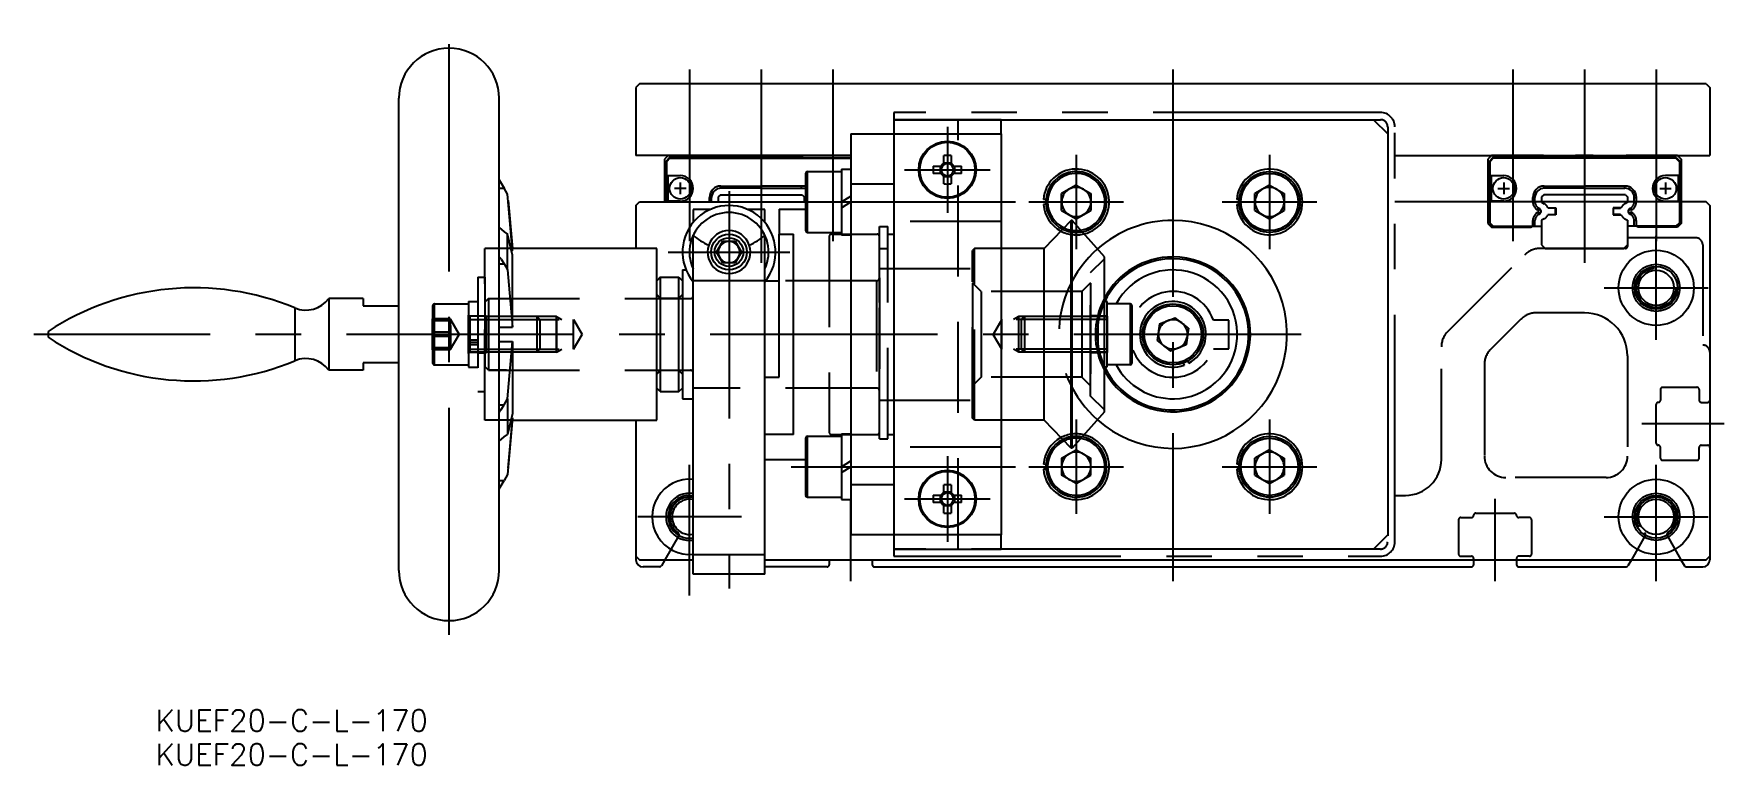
# Model space of a CAD drawing. Extents: x -159 to 457, y -60 to 393.
# Drawn here: x -159.1 to 77, y -60.2 to 42 of the extents above; entities that cross this region are included whole.
import ezdxf

# ---------------------------------------------------------------- set-up
doc = ezdxf.new("R2010")
doc.units = 0
for name, pattern in [('CENTER', [50.8, 31.75, -6.35, 6.35, -6.35]), ('DASHED', [19.05, 12.7, -6.35]), ('PHANTOM', [63.5, 31.75, -6.35, 6.35, -6.35, 6.35, -6.35])]:
    doc.linetypes.add(name, pattern=pattern)
doc.layers.get('0').update_dxf_attribs({"linetype": 'CONTINUOUS'})
doc.layers.add('CENTER', color=1, linetype='CENTER')
doc.styles.get("Standard").update_dxf_attribs({"font": 'txt.shx', "height": 3, "bigfont": 'bigfont.shx'})

# ---------------------------------------------------------------- blocks, each defined once
blk = doc.blocks.new('*U11')
at = {"color": 7, "linetype": 'CONTINUOUS'}
blk.add_text('KUEF20-C-L-170', height=3, dxfattribs=at).set_placement((-142.1, -55.47))
blk = doc.blocks.new('*U12')
at = {"color": 7, "linetype": 'CONTINUOUS'}
blk.add_text('KUEF20-C-L-170', height=3, dxfattribs=at).set_placement((-142.1, -60.21))

msp = doc.modelspace()

# ---------------------------------------------------------------- linework, layer by layer
at = {"color": 7, "linetype": 'CONTINUOUS'}
for p, q in [((-74.5, 35), (-75, 34.5)), ((-75, 34.5), (-75, 33)), ((74.5, 35), (-74.5, 35)), ((74.5, 35), (75, 34.5)), ((74.5, 35), (75, 34.5)), ((75, 34.5), (75, 25)), ((75, 34.5), (75, 33)), ((-108.1, -33), (-108.1, 33)), ((-94.1, -33), (-94.1, 33)), ((-75, 33), (-75, 25)), ((75, 33), (75, 25)), ((-24, 30), (-39, 30)), ((-39, 30), (-39, 28)), ((-24, 30), (28, 30)), ((-24, 28), (-24, 30)), ((28, 30), (30, 28)), ((-45, 28), (-45, 21.02)), ((-45, 28), (-39, 28)), ((-39, 28), (-39, -28)), ((-39, 28), (-24, 28)), ((-24, 28), (-24, -28)), ((30, 28), (30, -28)), ((-45, 25), (-75, 25)), ((-70.5, 25), (-71, 24.5)), ((-71, 24.5), (-71, 18.5)), ((-70.3, 24.7), (-70.8, 24.2)), ((-70.8, 24.2), (-70.8, 18.5)), ((-70.25, 24.6), (-70.75, 24.1)), ((-70.75, 24.1), (-70.75, 22.2)), ((-70.5, 25), (-63.3, 25)), ((-70.3, 24.7), (-45, 24.7)), ((-70.25, 24.6), (-45, 24.6)), ((-62.9, 24.75), (-63.3, 25)), ((-62.9, 24.75), (-52.1, 24.75)), ((-58.7, 25), (-59.1, 24.75)), ((-58.7, 25), (-56.3, 25)), ((-56.3, 25), (-55.9, 24.75)), ((-52.1, 24.75), (-51.7, 25)), ((-32.01, 23.87), (-32.01, 24.98)), ((-32.01, 23.98), (-30.98, 23.98)), ((-30.98, 24.98), (-30.98, 23.87)), ((31, 25), (75, 25)), ((44.5, 25), (44, 24.5)), ((44, 24.5), (44, 18.5)), ((44.7, 24.7), (44.2, 24.2)), ((44.2, 24.2), (44.2, 18.5)), ((44.75, 24.6), (44.25, 24.1)), ((44.25, 24.1), (44.25, 22.2)), ((51.7, 25), (44.5, 25)), ((70.3, 24.7), (44.7, 24.7)), ((70.25, 24.6), (44.75, 24.6)), ((52.1, 24.75), (51.7, 25)), ((62.9, 24.75), (52.1, 24.75)), ((56.3, 25), (55.9, 24.75)), ((58.7, 25), (56.3, 25)), ((58.7, 25), (59.1, 24.75)), ((62.9, 24.75), (63.3, 25)), ((70.5, 25), (63.3, 25)), ((70.25, 24.6), (70.75, 24.1)), ((70.3, 24.7), (70.8, 24.2)), ((70.5, 25), (71, 24.5)), ((70.75, 24.1), (70.75, 22.2)), ((70.8, 24.2), (70.8, 18.5)), ((71, 24.5), (71, 18.5)), ((-94.1, 21.6), (-93.41, 20.42)), ((-70.75, 22.2), (-68.8, 22.2)), ((-70.55, 22.2), (-70.55, 18.6)), ((-51.3, 22.5), (-51.3, 14.5)), ((-51.05, 14.25), (-51.05, 22.75)), ((-51.05, 22.75), (-46.3, 22.75)), ((-46.3, 23.1), (-46.3, 13.9)), ((-46.3, 23.1), (-45, 23.1)), ((-33.48, 23.52), (-32.37, 23.52)), ((-32.37, 22.49), (-33.48, 22.49)), ((-32.48, 22.49), (-32.48, 23.52)), ((-32.01, 21.02), (-32.01, 22.13)), ((-30.98, 22.02), (-32.01, 22.02)), ((-30.98, 22.13), (-30.98, 21.02)), ((-30.63, 23.52), (-29.52, 23.52)), ((-29.52, 22.49), (-30.63, 22.49)), ((-30.52, 23.52), (-30.52, 22.49)), ((44.25, 22.2), (46.2, 22.2)), ((44.45, 22.2), (44.45, 18.6)), ((70.75, 22.2), (68.8, 22.2)), ((70.55, 22.2), (70.55, 18.6)), ((-94.1, 20.42), (-93.41, 20.42)), ((-92.92, 19.59), (-93.41, 20.42)), ((-92.24, 11.68), (-92.92, 19.59)), ((-68, 20.4), (-69.6, 20.4)), ((-68.8, 21.2), (-68.8, 19.6)), ((-64.73, 18.51), (-64.73, 19.13)), ((-64.43, 19.13), (-64.73, 19.13)), ((-64.43, 18.51), (-64.43, 19.13)), ((-63.2, 19.5), (-63.5, 19.2)), ((-63.5, 19.2), (-63.5, 18.5)), ((-63.2, 19.5), (-51.8, 19.5)), ((-63.13, 20.73), (-57.5, 20.73)), ((-63.13, 20.43), (-63.13, 20.73)), ((-57.5, 20.43), (-63.13, 20.43)), ((-51.3, 20.73), (-57.5, 20.73)), ((-57.5, 20.73), (-57.5, 20.43)), ((-57.5, 20.43), (-51.3, 20.43)), ((-51.87, 20.43), (-51.87, 20.73)), ((-51.8, 19.5), (-51.5, 19.2)), ((-51.5, 19.2), (-51.5, 18.5)), ((-46.3, 18.5), (-45, 19.31)), ((-45, 21.02), (-45, -21.02)), ((-45, 21.02), (-39, 21.02)), ((-13.5, 20.86), (-15.54, 19.68)), ((-15.54, 17.32), (-15.54, 19.68)), ((-13.5, 20.86), (-11.46, 19.68)), ((-11.46, 19.68), (-11.46, 17.32)), ((13.5, 20.86), (11.46, 19.68)), ((11.46, 17.32), (11.46, 19.68)), ((13.5, 20.86), (15.54, 19.68)), ((15.54, 19.68), (15.54, 17.32)), ((45.4, 20.4), (47, 20.4)), ((46.2, 21.2), (46.2, 19.6)), ((50.27, 18.51), (50.27, 19.13)), ((50.57, 19.13), (50.27, 19.13)), ((50.57, 18.51), (50.57, 19.13)), ((51.8, 19.5), (51.5, 19.2)), ((51.5, 19.2), (51.5, 18.5)), ((63.2, 19.5), (51.8, 19.5)), ((51.87, 20.73), (57.5, 20.73)), ((51.87, 20.43), (51.87, 20.73)), ((57.5, 20.43), (51.87, 20.43)), ((63.13, 20.73), (57.5, 20.73)), ((57.5, 20.73), (57.5, 20.43)), ((57.5, 20.43), (63.13, 20.43)), ((63.13, 20.43), (63.13, 20.73)), ((63.2, 19.5), (63.5, 19.2)), ((63.5, 19.2), (63.5, 18.5)), ((64.43, 18.51), (64.43, 19.13)), ((64.43, 19.13), (64.73, 19.13)), ((64.73, 18.51), (64.73, 19.13)), ((68, 20.4), (69.6, 20.4)), ((68.8, 21.2), (68.8, 19.6)), ((-92.85, 18.7), (-92.24, 12)), ((-75, 18), (-74.5, 18.5)), ((-75, 18), (-75, 12)), ((-74.5, 18.5), (-51.3, 18.5)), ((-70.75, 18.6), (-70.75, 18.5)), ((-68.8, 18.6), (-70.75, 18.6)), ((-67, 17.47), (-67, 15.65)), ((-64.57, 17.47), (-67, 17.47)), ((-64.73, 18.51), (-64.43, 18.51)), ((-57, 17.47), (-59.43, 17.47)), ((-57, 15.65), (-57, 17.47)), ((-55, 17.5), (-51.3, 17.5)), ((-55, 17.5), (-55, 14)), ((-46.3, 17.69), (-45, 18.5)), ((-17.74, 18.83), (-18.09, 18.86)), ((-17.74, 18.17), (-18.09, 18.14)), ((-15.54, 17.32), (-13.5, 16.14)), ((-13.5, 16.14), (-11.46, 17.32)), ((9.26, 18.83), (8.91, 18.86)), ((9.26, 18.17), (8.91, 18.14)), ((11.46, 17.32), (13.5, 16.14)), ((13.5, 16.14), (15.54, 17.32)), ((74.5, 18.5), (31, 18.5)), ((44.25, 18.6), (44.25, 18.5)), ((46.2, 18.6), (44.25, 18.6)), ((50.27, 18.51), (50.57, 18.51)), ((64.73, 18.51), (64.43, 18.51)), ((68.8, 18.6), (70.75, 18.6)), ((70.75, 18.6), (70.75, 18.5)), ((74.5, 18.5), (75, 18)), ((75, 18), (74.5, 18.5)), ((75, 18), (75, -31)), ((-94.1, 14.94), (-93.41, 14.32)), ((-93.41, 14.32), (-92.92, 14.01)), ((-51.05, 14.25), (-46.3, 14.25)), ((-14.21, 15.93), (-18, 12)), ((-14.21, -15.92), (-14.21, 15.93)), ((-14.07, 15.93), (-14.21, 15.93)), ((-14.07, -15.92), (-14.07, 15.93)), ((-9.56, 10.82), (-14.07, 15.93)), ((-92.24, 11.06), (-92.92, 14.01)), ((-92.92, 9.03), (-92.92, 14.01)), ((-72.1, 12), (-92.24, 12)), ((-92.24, 11.68), (-92.24, 12)), ((-72.1, 0), (-72.1, 12)), ((-67, -30.82), (-67, 13.86)), ((-63.73, 11.5), (-62.87, 13)), ((-62.87, 13), (-61.13, 13)), ((-61.13, 13), (-60.27, 11.5)), ((-57, -30.82), (-57, 13.86)), ((-55, 14), (-53, 14)), ((-55, -6), (-55, 14)), ((-53, -14), (-53, 14)), ((-46.3, 13.9), (-45, 13.9)), ((-18, 12), (-24, 12)), ((-18, -12), (-18, 12)), ((-94.1, 9.87), (-93.41, 9.87)), ((-93.82, 10.52), (-93.41, 9.87)), ((-93.41, 9.87), (-92.92, 9.03)), ((-92.38, 11.68), (-92.24, 11.68)), ((-92.24, 1), (-92.24, 11.06)), ((-62.87, 10), (-63.73, 11.5)), ((-61.13, 10), (-62.87, 10)), ((-60.27, 11.5), (-61.13, 10)), ((-9.56, -10.82), (-9.56, 10.82)), ((-92.92, 9.03), (-92.24, 1)), ((-71.6, 8), (-72.1, 7.5)), ((-71.6, 8), (-71.6, -8)), ((-71.6, 8), (-69, 8)), ((-69, 0), (-69, 8)), ((-69, 8), (-68.5, 7.5)), ((-68.5, 9), (-68.5, -9)), ((-68.5, 9), (-68, 9)), ((-56.88, 7.5), (-55, 7.5)), ((-113.1, 5), (-117.89, 5)), ((-117.89, 5), (-117.89, -5)), ((-113.1, 5), (-113.1, 4)), ((-122.63, 3.69), (-122.63, -3.69)), ((-113.1, 4), (-108.1, 4)), ((-9.2, 4.6), (-9.56, 4.6)), ((-9.2, -4.6), (-9.2, 4.6)), ((-5.95, 4.25), (-9.2, 4.25)), ((-5.95, 4.25), (-5.95, -4.25)), ((-5.7, -4), (-5.7, 4)), ((-157.1, 0.41), (-157.1, -0.41)), ((-94.1, 1), (-92.24, 1)), ((-72.1, -12), (-72.1, 0)), ((-69, -8), (-69, 0)), ((-1.86, 1.45), (-2.19, -0.88)), ((-1.86, 1.45), (0.33, 2.33)), ((2.19, 0.88), (0.33, 2.33)), ((2.19, 0.88), (1.86, -1.45)), ((-94.1, -1), (-92.24, -1)), ((-92.92, -9.03), (-92.24, -1)), ((-92.24, -1), (-92.24, -11.06)), ((-2.19, -0.88), (-0.33, -2.33)), ((1.86, -1.45), (-0.33, -2.33)), ((-108.1, -4), (-113.1, -4)), ((-113.1, -4), (-113.1, -5)), ((-9.21, -4.6), (-9.55, -4.6)), ((-5.95, -4.25), (-9.2, -4.25)), ((1.44, -4), (1.56, -4.33)), ((2.05, -3.72), (2.22, -4.03)), ((-113.1, -5), (-117.89, -5)), ((-57, -6), (-55, -6)), ((-93.41, -9.87), (-92.92, -9.03)), ((-92.92, -9.03), (-92.92, -14.01)), ((-71.6, -8), (-72.1, -7.5)), ((-71.6, -8), (-69, -8)), ((-69, -8), (-68.5, -7.5)), ((-68.5, -9), (-67, -9)), ((-94.1, -9.87), (-93.41, -9.87)), ((-93.82, -10.52), (-93.41, -9.87)), ((-92.24, -11.06), (-92.92, -14.01)), ((-92.24, -11.68), (-92.92, -19.59)), ((-92.38, -11.68), (-92.24, -11.68)), ((-92.24, -11.68), (-92.24, -12)), ((-9.56, -10.82), (-14.07, -15.92)), ((-93.41, -14.32), (-92.92, -14.01)), ((-92.85, -18.7), (-92.24, -12)), ((-92.24, -12), (-72.1, -12)), ((-75, -12), (-75, -31)), ((-53, -14), (-57, -14)), ((-46.3, -13.9), (-46.3, -23.1)), ((-46.3, -13.9), (-45, -13.9)), ((-18, -12), (-24, -12)), ((-14.21, -15.92), (-18, -12)), ((-94.1, -14.94), (-93.41, -14.32)), ((-51.3, -14.5), (-51.3, -22.5)), ((-51.05, -22.75), (-51.05, -14.25)), ((-51.05, -14.25), (-46.3, -14.25)), ((-15.54, -17.32), (-13.5, -16.14)), ((-14.07, -15.92), (-14.21, -15.92)), ((-13.5, -16.14), (-11.46, -17.32)), ((13.5, -16.14), (11.46, -17.32)), ((13.5, -16.14), (15.54, -17.32)), ((-57, -17.5), (-51.3, -17.5)), ((-46.3, -18.5), (-45, -17.69)), ((-46.3, -19.31), (-45, -18.5)), ((-17.74, -18.17), (-18.09, -18.14)), ((-17.74, -18.83), (-18.09, -18.86)), ((-15.54, -17.32), (-15.54, -19.68)), ((-11.46, -19.68), (-11.46, -17.32)), ((9.26, -18.17), (8.91, -18.14)), ((9.26, -18.83), (8.91, -18.86)), ((11.46, -19.68), (11.46, -17.32)), ((15.54, -17.32), (15.54, -19.68)), ((-94.1, -20.42), (-93.41, -20.42)), ((-94.1, -21.6), (-93.41, -20.42)), ((-92.92, -19.59), (-93.41, -20.42)), ((-45, -21.02), (-45, -28)), ((-39, -21.02), (-45, -21.02)), ((-32.01, -22.13), (-32.01, -21.02)), ((-30.98, -21.02), (-30.98, -22.13)), ((-13.5, -20.86), (-15.54, -19.68)), ((-13.5, -20.86), (-11.46, -19.68)), ((11.46, -19.68), (13.5, -20.86)), ((13.5, -20.86), (15.54, -19.68)), ((-51.05, -22.75), (-46.3, -22.75)), ((-46.3, -23.1), (-45, -23.1)), ((-33.48, -22.48), (-32.37, -22.48)), ((-32.37, -23.51), (-33.48, -23.51)), ((-32.48, -23.51), (-32.48, -22.48)), ((-32.01, -22.02), (-30.98, -22.02)), ((-30.63, -22.48), (-29.52, -22.48)), ((-29.52, -23.51), (-30.63, -23.51)), ((-30.52, -22.48), (-30.52, -23.51)), ((-32.01, -24.98), (-32.01, -23.87)), ((-30.98, -23.98), (-32.01, -23.98)), ((-30.98, -23.87), (-30.98, -24.98)), ((-24, -28), (-45, -28)), ((-39, -28), (-39, -30)), ((-24, -30), (-24, -28)), ((30, -28), (28, -30)), ((-39, -30), (-24, -30)), ((28, -30), (-24, -30)), ((-75, -31), (-75, -31.5)), ((-75, -31), (-74.5, -31.5)), ((-74.5, -31.5), (-67, -31.5)), ((-71.71, -32.5), (-74, -32.5)), ((-70.96, -31.5), (-71.45, -32.35)), ((-67, -33.5), (-67, -30.82)), ((-57, -30.82), (-67, -30.82)), ((-57, -33.5), (-57, -30.82)), ((-57, -31.5), (74.5, -31.5)), ((-48.3, -32.5), (-57, -32.5)), ((-48, -31.5), (-48, -32.2)), ((-42, -31.5), (-42, -32.2)), ((-41.7, -32.5), (41.7, -32.5)), ((42, -31.5), (42, -32.2)), ((48, -31.5), (48, -32.2)), ((48.3, -32.5), (63.29, -32.5)), ((64.04, -31.5), (63.55, -32.35)), ((70.96, -31.5), (71.45, -32.35)), ((71.71, -32.5), (74, -32.5)), ((74.5, -31.5), (75, -31)), ((75, -31), (75, -31.5)), ((-57, -33.5), (-67, -33.5))]:
    msp.add_line(p, q, dxfattribs=at)
at = {"color": 3, "linetype": 'PHANTOM'}
for p, q in [((29, 31), (-39, 31)), ((-39, 31), (-39, 30)), ((-39, 30), (29, 30)), ((30, 29), (30, -29)), ((31, -29), (31, 29)), ((29, -30), (-39, -30)), ((-39, -30), (-39, -31)), ((-39, -30), (-39, -31)), ((-39, -31), (29, -31))]:
    msp.add_line(p, q, dxfattribs=at)
at = {"color": 3, "linetype": 'DASHED'}
for p, q in [((-30, -30), (-30, 30)), ((-30, -30), (-30, 30)), ((44, 18.5), (44, 15.5)), ((44.2, 18.5), (44.2, 17.6)), ((44.2, 16.8), (44.2, 17.6)), ((44.2, 17.6), (44.25, 17.6)), ((44.2, 16.8), (44.25, 16.8)), ((44.2, 16.8), (44.2, 15.6)), ((44.25, 18.5), (44.25, 15.6)), ((50.92, 17.38), (51.07, 17.64)), ((50.92, 17.38), (51.08, 17.29)), ((50.92, 17.02), (51.08, 17.11)), ((50.92, 17.02), (51.07, 16.76)), ((51.23, 17.55), (51.07, 17.64)), ((51.07, 16.76), (51.23, 16.85)), ((51.08, 17.29), (51.23, 17.55)), ((51.08, 17.29), (51.08, 17.29)), ((51.09, 17.12), (51.08, 17.11)), ((51.08, 17.11), (51.09, 17.12)), ((51.08, 17.11), (51.23, 16.85)), ((51.08, 17.11), (51.08, 17.11)), ((51.5, 18.5), (51.5, 18.46)), ((51.5, 18.46), (51.87, 18.25)), ((52.39, 17.7), (53.5, 17.7)), ((53.5, 16.7), (52.39, 16.7)), ((52.47, 17.7), (52.49, 17.65)), ((52.47, 16.7), (52.49, 16.75)), ((53.45, 17.65), (52.49, 17.65)), ((52.49, 16.75), (53.45, 16.75)), ((53.45, 16.75), (53.45, 17.65)), ((53.5, 17.7), (53.5, 16.7)), ((62.61, 17.7), (61.5, 17.7)), ((61.5, 17.7), (61.5, 16.7)), ((61.5, 16.7), (62.61, 16.7)), ((61.55, 16.75), (61.55, 17.65)), ((61.55, 17.65), (62.51, 17.65)), ((62.51, 16.75), (61.55, 16.75)), ((62.53, 17.7), (62.51, 17.65)), ((62.53, 16.7), (62.51, 16.75)), ((63.5, 18.46), (63.13, 18.25)), ((63.5, 18.5), (63.5, 18.46)), ((63.77, 17.55), (63.93, 17.64)), ((63.92, 17.29), (63.77, 17.55)), ((63.92, 17.11), (63.77, 16.85)), ((63.93, 16.76), (63.77, 16.85)), ((63.91, 17.12), (63.92, 17.11)), ((63.92, 17.11), (63.91, 17.12)), ((64.08, 17.38), (63.92, 17.29)), ((63.92, 17.29), (63.92, 17.29)), ((63.92, 17.11), (63.92, 17.11)), ((64.08, 17.02), (63.92, 17.11)), ((64.08, 17.38), (63.93, 17.64)), ((64.08, 17.02), (63.93, 16.76)), ((70.75, 18.5), (70.75, 15.6)), ((70.8, 17.6), (70.75, 17.6)), ((70.8, 16.8), (70.75, 16.8)), ((70.8, 18.5), (70.8, 17.6)), ((70.8, 16.8), (70.8, 17.6)), ((70.8, 16.8), (70.8, 15.6)), ((71, 18.5), (71, 15.5)), ((-41, -14.59), (-41, 15.05)), ((-41, 15.05), (-39.8, 15.05)), ((-39.8, -14.59), (-39.8, 15.05)), ((-24, 15.75), (-39, 15.75)), ((44, 15.5), (44.5, 15)), ((44.2, 15.6), (44.7, 15.1)), ((44.25, 15.6), (44.75, 15.1)), ((44.5, 15), (50, 15)), ((44.7, 15.1), (44.75, 15.1)), ((44.75, 15.1), (50.27, 15.1)), ((50, 15), (50.22, 15.1)), ((50.27, 15.89), (50.57, 15.89)), ((50.27, 15.1), (50.27, 15.89)), ((50.27, 15.1), (50.57, 15.1)), ((50.57, 15.1), (50.57, 15.89)), ((50.57, 15.1), (51.5, 15.1)), ((51.87, 16.15), (51.5, 15.94)), ((51.5, 15.94), (51.5, 12.5)), ((63.13, 16.15), (63.5, 15.94)), ((63.5, 15.94), (63.5, 12.5)), ((64.43, 15.1), (63.5, 15.1)), ((64.43, 15.1), (64.43, 15.89)), ((64.73, 15.89), (64.43, 15.89)), ((64.73, 15.1), (64.43, 15.1)), ((64.73, 15.1), (64.73, 15.89)), ((70.25, 15.1), (64.73, 15.1)), ((65, 15), (64.78, 15.1)), ((70.5, 15), (65, 15)), ((70.75, 15.6), (70.25, 15.1)), ((70.3, 15.1), (70.25, 15.1)), ((70.8, 15.6), (70.3, 15.1)), ((71, 15.5), (70.5, 15)), ((-96.1, -12), (-96.1, 12)), ((-92.24, 12), (-96.1, 12)), ((-48, 13.7), (-48, -13.7)), ((-47.7, 14), (-41.3, 14)), ((-41, 12.01), (-39.8, 12.01)), ((-39.8, 14), (-39, 14)), ((-27.7, 12), (-28, 11.7)), ((-27.7, -12), (-27.7, 12)), ((-24.03, 12), (-27.7, 12)), ((63.2, 12), (51.24, 12)), ((51.5, 12.5), (52, 12)), ((52, 12), (63, 12)), ((63.5, 12.5), (63, 12)), ((73, 13.5), (63.5, 13.5)), ((73, 13.5), (63.5, 13.5)), ((63.5, 13.5), (63.5, 12.3)), ((74, 12.5), (74, -1.5)), ((-28, -11.7), (-28, 11.7)), ((-11.5, 8.63), (-9.56, 10.57)), ((38.38, 0.38), (49.12, 11.12)), ((-97.1, 8), (-97.1, -8)), ((-97.1, 8), (-96.1, 8)), ((-96.1, 8), (-96.1, -7.96)), ((-56.88, 7.5), (-67, 7.5)), ((-41.4, 7.5), (-55, 7.5)), ((-41.4, 7.5), (-41.4, -7.46)), ((-41, 9.2), (-28, 9.2)), ((-41, -9), (-41, 8.95)), ((-41, 7.9), (-41, -7.85)), ((-26.8, 6), (-28, 7.2)), ((-28, 7.17), (-28, -7.17)), ((-11.5, 7.2), (-12.7, 6)), ((-11.5, -8.63), (-11.5, 8.63)), ((-11.5, 7.17), (-11.5, -7.17)), ((-95.6, 5), (-96.1, 4.5)), ((-95.6, 5), (-67.4, 5)), ((-95.6, 5), (-95.6, -5)), ((-71.6, 5.05), (-72.1, 5.55)), ((-71.6, 5.05), (-69, 5.05)), ((-69, 5.05), (-68.5, 5.55)), ((-12.7, 6), (-26.8, 6)), ((-26.8, 6), (-26.8, -6)), ((-12.7, 6), (-12.7, -6)), ((-103.4, 4), (-103.4, -4)), ((-103.15, -4.25), (-103.15, 4.25)), ((-103.15, 4.25), (-98.4, 4.25)), ((-98.4, 4.6), (-98.4, -4.6)), ((-98.4, 4.6), (-97.1, 4.6)), ((-98.4, 4.21), (-98.4, -4.25)), ((-98.4, -2.68), (-98.4, 2.69)), ((-98.4, 2.55), (-98.4, -2.55)), ((-97.1, 2.55), (-98.4, 2.55)), ((-98.2, 2.5), (-98.2, -2.5)), ((-97.1, 4.59), (-97.1, -4.6)), ((-97.1, 2.6), (-96.1, 2.6)), ((-97.1, 2.58), (-97.1, -2.59)), ((-97.1, 2.55), (-97.1, -2.55)), ((-96.1, 4.45), (-96.1, -4.45)), ((-96.1, 2.75), (-96.1, -2.7)), ((-95.85, 2.5), (-96.1, 2.75)), ((-96.1, 2.58), (-96.1, -2.59)), ((-86.1, 2.5), (-95.85, 2.5)), ((-95.85, -2.5), (-95.85, 2.5)), ((-88.83, 2.5), (-88.83, -2.5)), ((-88.4, 2.07), (-88.83, 2.5)), ((-86.1, -2.5), (-86.1, 2.5)), ((-86.1, 2.5), (-85.35, 2.07)), ((-21.5, 2.5), (-22.25, 2.07)), ((-9.4, 2.5), (-21.5, 2.5)), ((-21.5, -2.5), (-21.5, 2.5)), ((-20.75, 2.5), (-21.2, 2.06)), ((-20.75, 2.5), (-20.75, -2.5)), ((-11.5, 2.6), (-11.5, -2.57)), ((-10.5, 2.6), (-11.5, 2.6)), ((-11.5, -2.5), (-11.5, 2.5)), ((-10.5, 2.6), (-10.5, -2.57)), ((-9.2, 2.55), (-10.5, 2.55)), ((-10.5, 2.54), (-10.5, -2.55)), ((-9.2, -2.7), (-9.2, 2.66)), ((-9.2, 2.54), (-9.2, -2.55)), ((57.5, 3), (50.73, 3)), ((-100.9, 2.18), (-103.4, 2.18)), ((-103.4, 2.18), (-103.4, 1.87)), ((-103.4, 0.31), (-103.4, 2.18)), ((-100.9, 1.87), (-103.4, 1.87)), ((-103.4, -0.31), (-103.4, 1.87)), ((-103.4, 0.31), (-103.4, -1.87)), ((-100.9, 0.31), (-103.4, 0.31)), ((-100.9, 1.24), (-100.9, 2.18)), ((-100.9, 2.18), (-100.9, 2.02)), ((-100.9, 2.06), (-99.71, 0)), ((-100.9, 1.24), (-100.9, 2.04)), ((-100.9, 2.02), (-100.9, 1.87)), ((-100.9, 0.78), (-100.9, 2.02)), ((-100.9, 0.78), (-100.9, 1.87)), ((-100.9, 0.31), (-100.9, 1.24)), ((-100.9, 1.24), (-100.9, -0.78)), ((-100.9, -1.24), (-100.9, 0.78)), ((-100.9, -0.31), (-100.9, 0.78)), ((-100.9, 0.31), (-100.9, -0.78)), ((-100.9, -2.06), (-99.71, 0)), ((-98.4, 2.07), (-83.7, 2.07)), ((-88.4, 2.07), (-88.4, -2.07)), ((-86.1, 2.1), (-86.1, -2.1)), ((-83.7, -2.07), (-83.7, 2.07)), ((-83.7, 2.07), (-82.51, 0)), ((-83.7, -2.07), (-82.51, 0)), ((-23.9, 2.07), (-25.09, 0)), ((-23.9, -2.07), (-25.09, 0)), ((-9.2, 2.07), (-23.9, 2.07)), ((-23.9, -2.07), (-23.9, 2.07)), ((-21.5, -2.1), (-21.5, 2.1)), ((-21.2, 2.06), (-21.2, -2.05)), ((7.8, 2), (5.66, 2)), ((7.8, 2), (6.92, 2)), ((7.8, -2), (7.8, 2)), ((7.8, -2), (7.8, 2)), ((48.61, 2.12), (44.38, -2.11)), ((-103.4, -2.18), (-103.4, -0.31)), ((-100.9, -0.31), (-103.4, -0.31)), ((-100.9, -1.87), (-103.4, -1.87)), ((-103.4, -2.18), (-103.4, -1.87)), ((-100.9, -2.18), (-103.4, -2.18)), ((-100.9, -1.24), (-100.9, -0.31)), ((-100.9, -0.78), (-100.9, -1.87)), ((-100.9, -0.78), (-100.9, -2.02)), ((-100.9, -1.24), (-100.9, -2.04)), ((-100.9, -2.18), (-100.9, -1.24)), ((-100.9, -2.02), (-100.9, -1.87)), ((-100.9, -2.18), (-100.9, -2.02)), ((-98.4, -0.79), (-98.4, -1.42)), ((-97.1, -0.79), (-98.4, -0.79)), ((-97.1, -1.16), (-98.4, -1.16)), ((-98.4, -1.16), (-98.4, -2.08)), ((-98.4, -1.42), (-97.1, -1.42)), ((-98.4, -2.07), (-83.7, -2.07)), ((-98.4, -2.08), (-97.1, -2.08)), ((-97.1, -0.79), (-97.1, -1.42)), ((-97.1, -1.16), (-97.1, -2.08)), ((-88.4, -2.07), (-88.83, -2.5)), ((-86.1, -2.5), (-85.35, -2.07)), ((-9.2, -2.07), (-23.9, -2.07)), ((-21.5, -2.5), (-22.25, -2.07)), ((-20.75, -2.5), (-21.2, -2.05)), ((5.66, -2), (7.8, -2)), ((6.92, -2), (7.8, -2)), ((37.5, -17.5), (37.5, -1.74)), ((-103.15, -4.25), (-98.4, -4.25)), ((-97.1, -2.55), (-98.4, -2.55)), ((-98.4, -4.6), (-97.1, -4.6)), ((-86.1, -2.5), (-98.2, -2.5)), ((-97.1, -2.6), (-96.1, -2.6)), ((-95.85, -2.5), (-96.1, -2.75)), ((-95.6, -5), (-96.1, -4.5)), ((-9.4, -2.5), (-21.5, -2.5)), ((-10.5, -2.6), (-11.5, -2.6)), ((-9.2, -2.55), (-10.5, -2.55)), ((43.5, -4.23), (43.5, -17)), ((63.5, -3), (63.5, -17)), ((75, -2.5), (75, -9.2)), ((-95.6, -5), (-67.39, -5)), ((-93.1, -5), (-95.6, -5)), ((-73.1, -5), (-67.27, -5)), ((-71.6, -5.05), (-72.1, -5.55)), ((-69, -5.05), (-71.6, -5.05)), ((-69, -5.05), (-68.5, -5.55)), ((-26.8, -6), (-28, -7.2)), ((-12.7, -6), (-26.8, -6)), ((-11.5, -7.2), (-12.7, -6)), ((-97.1, -8), (-96.1, -8)), ((-41.4, -7.5), (-67, -7.5)), ((-41, -9.2), (-28, -9.2)), ((-9.56, -10.57), (-11.5, -8.63)), ((68.1, -7.7), (68.1, -9.2)), ((68.4, -7.4), (73.2, -7.4)), ((73.5, -7.7), (73.5, -9.2)), ((-27.7, -12), (-28, -11.7)), ((67.5, -15.2), (67.5, -9.8)), ((73.8, -9.5), (74.7, -9.5)), ((-92.24, -12), (-96.1, -12)), ((-47.7, -14), (-41.3, -14)), ((-39.8, -14), (-39, -14)), ((-24, -12), (-27.7, -12)), ((-41, -14.59), (-39.8, -14.59)), ((-24, -15.75), (-39, -15.75)), ((68.1, -17.3), (68.1, -15.8)), ((73.5, -17.3), (73.5, -15.8)), ((73.8, -15.5), (74.7, -15.5)), ((75, -15.8), (75, -31)), ((68.4, -17.6), (73.2, -17.6)), ((60.5, -20), (46.5, -20)), ((31, -22.5), (32.5, -22.5)), ((39.9, -25.9), (39.9, -30.7)), ((40.2, -25.6), (41.7, -25.6)), ((42.3, -25), (47.7, -25)), ((49.8, -25.6), (48.3, -25.6)), ((50.1, -25.9), (50.1, -30.7)), ((-69.02, -28.13), (-70.96, -31.5)), ((65.98, -28.13), (64.04, -31.5)), ((69.02, -28.13), (70.96, -31.5)), ((40.2, -31), (41.7, -31)), ((42, -31.3), (42, -31.5)), ((48, -31.3), (48, -31.5)), ((49.8, -31), (48.3, -31))]:
    msp.add_line(p, q, dxfattribs=at)
at = {"color": 7, "linetype": 'CONTINUOUS'}
for centre, radius in [((-31.5, 23), 4), ((-31.5, 23), 3.85), ((-68.8, 20.4), 1.5), ((13.5, 18.5), 4.25), ((13.5, 18.5), 4), ((46.2, 20.4), 1.5), ((68.8, 20.4), 1.5), ((-62, 11.5), 2.5), ((-62, 11.5), 2), ((67.5, 6.5), 5.25), ((67.5, 6.5), 3.3), ((67.5, 6.5), 2.46), ((0, 0), 4.25), ((0, 0), 4), ((13.5, -18.5), 4.25), ((13.5, -18.5), 4), ((-31.5, -23), 4), ((-31.5, -23), 3.85), ((67.5, -25.5), 5.25), ((67.5, -25.5), 3.3), ((67.5, -25.5), 2.46)]:
    msp.add_circle(centre, radius, dxfattribs=at)
at = {"color": 3, "linetype": 'CONTINUOUS'}
for centre in [(67.5, 6.5), (67.5, -25.5)]:
    msp.add_circle(centre, 3, dxfattribs=at)
at = {"color": 3, "linetype": 'DASHED'}
msp.add_circle((67.5, 6.5), 2.75, dxfattribs=at)
at = {"color": 7, "linetype": 'CONTINUOUS'}
for centre, radius, start, end in [((-101.1, 33), 7, 0, 180), ((-31.5, 23), 1.01, 120.6869, 149.3131), ((-31.5, 23), 0.851, 127.2411, 142.7589), ((-31.5, 10.61), 14.38, 87.9477, 92.0523), ((-31.5, 23), 0.851, 52.7589, 127.2411), ((-31.5, 23), 1.01, 30.6869, 59.3131), ((-31.5, 23), 0.851, 37.2411, 52.7589), ((-68.8, 20.4), 1.8, 270, 90), ((-51.05, 22.5), 0.25, 90, 180), ((-19.11, 23), 14.38, 177.9477, 182.0523), ((-31.5, 23), 1.01, 210.6869, 239.3131), ((-31.5, 23), 0.851, 142.7589, 217.2411), ((-31.5, 23), 0.851, 217.2411, 232.7589), ((-31.5, 23), 0.851, 232.7589, 307.2411), ((-31.5, 23), 1.01, 300.6869, 329.3131), ((-31.5, 23), 0.851, 307.2411, 322.7589), ((-31.5, 23), 0.851, 322.7589, 37.2411), ((-43.89, 23), 14.38, 357.9477, 2.0523), ((-13.5, 18.5), 4.6, 283.8449, 175.5), ((-13.5, 18.5), 4.25, 281.3527, 180), ((-13.5, 18.5), 4, 279.2523, 180), ((13.5, 18.5), 4.6, 184.5, 175.5), ((46.2, 20.4), 1.8, 270, 90), ((68.8, 20.4), 1.8, 90, 270), ((-63.13, 19.13), 1.6, 90.0008, 179.9992), ((-63.13, 19.13), 1.3, 90, 180), ((-31.5, 35.39), 14.38, 267.9477, 272.0523), ((-13.5, 18.5), 2.04, 120, 180), ((-13.5, 18.5), 2.04, 60, 120), ((-13.5, 18.5), 2.04, 0, 60), ((13.5, 18.5), 2.04, 120, 180), ((13.5, 18.5), 2.04, 60, 120), ((13.5, 18.5), 2.04, 0, 60), ((51.87, 19.13), 1.6, 90.0008, 179.9992), ((51.87, 19.13), 1.3, 90, 180), ((63.13, 19.13), 1.6, 0.0008, 89.9992), ((63.13, 19.13), 1.3, 360, 90), ((-62, 11.5), 6.5, 320.2849, 219.7151), ((-62, 11.5), 5.53, 334.7754, 205.2246), ((-63.43, 18.51), 1.3, 180, 180.2346), ((-63.43, 18.51), 1, 180, 180.3049), ((-13.5, 18.5), 4.6, 184.5, 242.1337), ((-13.5, 18.5), 4.25, 180, 243.5035), ((-13.5, 18.5), 4, 180, 244.6365), ((-13.5, 18.5), 2.04, 180, 240), ((-13.5, 18.5), 2.04, 240, 300), ((-13.5, 18.5), 2.04, 300, 0), ((13.5, 18.5), 2.04, 180, 240), ((13.5, 18.5), 2.04, 240, 300), ((13.5, 18.5), 2.04, 300, 0), ((51.57, 18.51), 1.3, 180, 180.2346), ((51.57, 18.51), 1, 180, 180.3049), ((63.43, 18.51), 1, 359.6951, 360), ((63.43, 18.51), 1.3, 359.7654, 360), ((-62, 11.5), 3, 19.0534, 160.9466), ((-51.05, 14.5), 0.25, 180, 270), ((0, 0), 15.93, 228.5389, 90), ((0, 0), 15.93, 90, 131.4611), ((-62.14, 19.11), 7.15, 227.2307, 247.8844), ((-62, 11.5), 3, 160.9466, 19.0534), ((-62, 11.5), 1.5, 150, 210), ((-62, 11.5), 1.5, 90, 150), ((-62, 11.5), 1.5, 30, 90), ((-62, 11.5), 1.5, 330, 30), ((-61.86, 19.11), 7.15, 292.1156, 312.7693), ((-95.19, 9.55), 1.68, 35.2304, 49.538), ((-62, 11.5), 1.5, 210, 270), ((-62, 11.5), 1.5, 270, 330), ((0, 0), 10.82, 207.9305, 90), ((0, 0), 10.82, 90, 152.0695), ((0, 0), 10.57, 205.7937, 90), ((0, 0), 10.57, 90, 154.2063), ((0, 0), 9, 271.3417, 151.8214), ((-136.77, -30.5), 37, 67.5292, 123.3286), ((-121.1, 7.39), 4, 247.5292, 323.3617), ((-5.95, 4), 0.25, 0, 90), ((0, 0), 4.6, 298.8468, 289.8468), ((0, 0), 2.04, 171.9686, 231.9686), ((0, 0), 2.04, 111.9686, 171.9686), ((0, 0), 2.04, 51.9686, 111.9686), ((0, 0), 2.04, 351.9686, 51.9686), ((-136.77, 30.5), 37, 236.6714, 292.4708), ((0, 0), 2.04, 231.9686, 291.9686), ((0, 0), 2.04, 291.9686, 351.9686), ((-121.1, -7.39), 4, 36.6383, 112.4708), ((0, 0), 9, 208.1786, 271.3417), ((-5.95, -4), 0.25, 270, 0), ((-95.19, -9.55), 1.68, 310.462, 324.7696), ((-13.5, -18.5), 4.6, 184.5, 76.1551), ((13.5, -18.5), 4.6, 184.5, 175.5), ((-51.05, -14.5), 0.25, 90, 180), ((-13.5, -18.5), 4.6, 117.8663, 175.5), ((-13.5, -18.5), 4.25, 180, 78.6473), ((-13.5, -18.5), 4.25, 116.4965, 180), ((-13.5, -18.5), 4, 180, 80.7477), ((-13.5, -18.5), 4, 115.3635, 180), ((-13.5, -18.5), 2.04, 60, 120), ((13.5, -18.5), 2.04, 60, 120), ((-13.5, -18.5), 2.04, 120, 180), ((-13.5, -18.5), 2.04, 180, 240), ((-13.5, -18.5), 2.04, 0, 60), ((-13.5, -18.5), 2.04, 300, 0), ((13.5, -18.5), 2.04, 120, 180), ((13.5, -18.5), 2.04, 180, 240), ((13.5, -18.5), 2.04, 0, 60), ((13.5, -18.5), 2.04, 300, 0), ((-67.5, -25.5), 5.25, 84.534, 275.466), ((-31.5, -35.39), 14.38, 87.9477, 92.0523), ((-13.5, -18.5), 2.04, 240, 300), ((13.5, -18.5), 2.04, 240, 300), ((-67.5, -25.5), 3.3, 81.2837, 278.7163), ((-67.5, -25.5), 2.46, 78.2635, 281.7365), ((-51.05, -22.5), 0.25, 180, 270), ((-19.11, -23), 14.38, 177.9477, 182.0523), ((-31.5, -23), 1.01, 120.6869, 149.3131), ((-31.5, -23), 1.01, 210.6869, 239.3131), ((-31.5, -23), 0.851, 142.7589, 217.2411), ((-31.5, -23), 0.851, 127.2411, 142.7589), ((-31.5, -23), 0.851, 217.2411, 232.7589), ((-31.5, -23), 0.851, 52.7589, 127.2411), ((-31.5, -23), 1.01, 30.6869, 59.3131), ((-31.5, -23), 0.851, 37.2411, 52.7589), ((-31.5, -23), 1.01, 300.6869, 329.3131), ((-31.5, -23), 0.851, 307.2411, 322.7589), ((-31.5, -23), 0.851, 322.7589, 37.2411), ((-43.89, -23), 14.38, 357.9477, 2.0523), ((-31.5, -23), 0.851, 232.7589, 307.2411), ((-31.5, -10.61), 14.38, 267.9477, 272.0523), ((-101.1, -33), 7, 180, 0), ((-74, -31.5), 1, 180, 270), ((-71.71, -32.2), 0.3, 270, 330), ((-48.3, -32.2), 0.3, 270, 0), ((-41.7, -32.2), 0.3, 180, 270), ((41.7, -32.2), 0.3, 270, 0), ((48.3, -32.2), 0.3, 180, 270), ((63.29, -32.2), 0.3, 270, 330), ((71.71, -32.2), 0.3, 210, 270), ((74, -31.5), 1, 270, 0)]:
    msp.add_arc(centre, radius, start, end, dxfattribs=at)
at = {"color": 3, "linetype": 'PHANTOM'}
for centre, radius, start, end in [((29, 29), 2, 0, 90), ((29, 29), 1, 0, 90), ((29, -29), 2, 270, 0), ((29, -29), 1, 270, 0)]:
    msp.add_arc(centre, radius, start, end, dxfattribs=at)
at = {"color": 3, "linetype": 'DASHED'}
for centre, radius, start, end in [((51.57, 18.51), 1.3, 180.2346, 240), ((51.57, 15.89), 1.3, 120, 180), ((51.57, 18.51), 1, 180.3049, 240), ((51.57, 15.89), 1, 120, 180), ((51.03, 17.2), 0.4, 300, 60), ((51.21, 17.11), 1.32, 26.598, 60), ((51.21, 17.29), 1.32, 300, 333.402), ((63.79, 17.11), 1.32, 120, 153.402), ((63.79, 17.29), 1.32, 206.598, 240), ((63.97, 17.2), 0.4, 120, 240), ((63.43, 18.51), 1, 300, 359.6951), ((63.43, 15.89), 1, 360, 60), ((63.43, 18.51), 1.3, 300, 359.7654), ((63.43, 15.89), 1.3, 360, 60), ((-13.5, 18.5), 4.6, 242.1303, 283.8449), ((-13.5, 18.5), 4.25, 243.503, 281.3527), ((-13.5, 18.5), 4, 244.634, 279.2523), ((-47.7, 13.7), 0.3, 90, 180), ((-41.3, 13.7), 0.3, 0, 90), ((0, 0), 15.93, 131.4611, 228.5389), ((51.24, 9), 3, 90, 135), ((63.2, 12.3), 0.3, 270, 360), ((73, 12.5), 1, 0, 90), ((73, 12.5), 1, 360, 90), ((-41.4, 7.9), 0.4, 270, 0), ((-67.4, 5.4), 0.4, 270, 0), ((0, 0), 10.82, 152.0695, 207.9305), ((0, 0), 6, 19.4712, 340.5288), ((0, 0), 6, 19.4712, 340.5288), ((-103.15, 4), 0.25, 90, 180), ((-98.2, 2.7), 0.2, 180, 270), ((0, 0), 10.57, 154.2063, 205.7937), ((-9.4, 2.7), 0.2, 270, 0), ((50.73, 0), 3, 90, 135), ((57.5, -3), 6, 0, 90), ((40.5, -1.74), 3, 135, 180), ((46.5, -4.23), 3, 135, 180), ((74, -2.5), 1, 0, 90), ((-103.15, -4), 0.25, 180, 270), ((-98.2, -2.7), 0.2, 90, 180), ((-9.4, -2.7), 0.2, 0, 90), ((-67.4, -5.4), 0.4, 360, 90), ((-41.4, -7.9), 0.4, 0, 90), ((67.8, -9.2), 0.3, 270, 0), ((68.4, -7.7), 0.3, 90, 180), ((73.2, -7.7), 0.3, 0, 90), ((73.8, -9.2), 0.3, 180, 270), ((74.7, -9.2), 0.3, 270, 0), ((67.8, -9.8), 0.3, 90, 180), ((-47.7, -13.7), 0.3, 180, 270), ((-41.3, -13.7), 0.3, 270, 0), ((-13.5, -18.5), 4.6, 76.1551, 117.8697), ((-13.5, -18.5), 4.25, 78.6473, 116.497), ((-13.5, -18.5), 4, 80.7477, 115.366), ((67.8, -15.2), 0.3, 180, 270), ((67.8, -15.8), 0.3, 0, 90), ((73.8, -15.8), 0.3, 90, 180), ((74.7, -15.8), 0.3, 0, 90), ((32.5, -17.5), 5, 270, 0), ((46.5, -17), 3, 180, 270), ((60.5, -17), 3, 270, 0), ((68.4, -17.3), 0.3, 180, 270), ((73.2, -17.3), 0.3, 270, 0), ((-67.5, -25.5), 2.75, 79.5225, 234.3552), ((67.5, -25.5), 2.75, 305.6448, 234.3552), ((40.2, -25.9), 0.3, 90, 180), ((41.7, -25.3), 0.3, 270, 0), ((42.3, -25.3), 0.3, 90, 180), ((47.7, -25.3), 0.3, 0, 90), ((48.3, -25.3), 0.3, 180, 270), ((49.8, -25.9), 0.3, 0, 90), ((-69.28, -27.98), 0.3, 330, 54.3552), ((65.72, -27.98), 0.3, 330, 54.3552), ((69.28, -27.98), 0.3, 125.6448, 210), ((40.2, -30.7), 0.3, 180, 270), ((41.7, -31.3), 0.3, 0, 90), ((48.3, -31.3), 0.3, 90, 180), ((49.8, -30.7), 0.3, 270, 0)]:
    msp.add_arc(centre, radius, start, end, dxfattribs=at)
at = {"color": 3, "linetype": 'CONTINUOUS'}
msp.add_arc((-67.5, -25.5), 3, 80.4043, 279.5957, dxfattribs=at)
at = {"layer": 'CENTER', "color": 1, "linetype": 'CENTER'}
for p, q in [((-101.1, -42), (-101.1, 42)), ((-67.5, 37), (-67.5, 13)), ((-57.5, 37), (-57.5, 10)), ((-47.5, 37), (-47.5, 13)), ((0, 37), (0, -34.5)), ((47.5, 37), (47.5, 13)), ((57.5, 37), (57.5, 10)), ((67.5, 37), (67.5, 13)), ((-31.5, 29), (-31.5, 17)), ((-13.5, 25.1), (-13.5, 11.9)), ((13.5, 25.1), (13.5, 11.9)), ((-37.5, 23), (-25.5, 23)), ((-62, 20), (-62, -35.5)), ((-53.3, 18.5), (-22, 18.5)), ((-20.1, 18.5), (-6.9, 18.5)), ((6.9, 18.5), (20.1, 18.5)), ((67.5, -0.75), (67.5, 13.75)), ((-70.5, 11.5), (-53.5, 11.5)), ((60.25, 6.5), (74.75, 6.5)), ((17.93, 0), (-159.1, 0)), ((-13.5, -11.9), (-13.5, -25.1)), ((13.5, -11.9), (13.5, -25.1)), ((77, -12.5), (65.5, -12.5)), ((-67.5, -36.5), (-67.5, -18.25)), ((-53.3, -18.5), (-22, -18.5)), ((-31.5, -17), (-31.5, -29)), ((-20.1, -18.5), (-6.9, -18.5)), ((6.9, -18.5), (20.1, -18.5)), ((67.5, -34.5), (67.5, -18.25)), ((-45, -34.5), (-45, -23)), ((-37.5, -23), (-25.5, -23)), ((45, -34.5), (45, -23)), ((-60.25, -25.5), (-74.75, -25.5)), ((60.25, -25.5), (74.75, -25.5))]:
    msp.add_line(p, q, dxfattribs=at)

# ---------------------------------------------------------------- block references
at = {"color": 7, "linetype": 'CONTINUOUS'}
for name in ['*U11', '*U12']:
    msp.add_blockref(name, (0, 0), dxfattribs=at)

doc.saveas('drawing.dxf')
